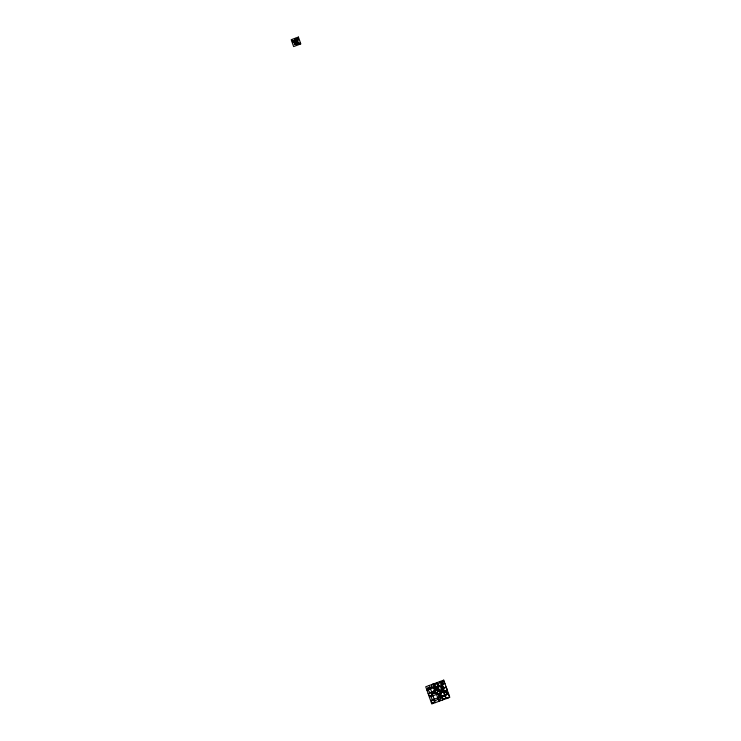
<?xml version="1.0" encoding="UTF-8"?>
<svg xmlns="http://www.w3.org/2000/svg" width="741" height="741" viewBox="0 0 741 741"><rect width="100%" height="100%" fill="white"/><g stroke="black" fill="none" stroke-linecap="round" stroke-linejoin="round"><path stroke-width="1.11" d="M297.604 38.078L298.271 37.893M294.807 39.153C296.604 36.735 293.834 40.764 295.9 38.801M292.213 40.903C295.52 41.579 290.222 40.19 293.417 40.394M296.252 39.625C300.624 38.94 295.27 37.513 296.372 39.838C296.9 40.616 298.252 39.968 297.993 39.069M293.575 41.311L294.223 41.042M294.538 41.014C298.901 40.329 293.547 38.912 294.649 41.227C295.177 42.005 296.53 41.357 296.27 40.459M292.695 42.117L293.575 41.839M296.585 40.959L297.234 40.727M293.825 42.376C295.622 40.014 292.88 43.886 294.927 42.07M297.465 41.014L298.327 40.662M295.816 42.422C297.78 38.847 294.307 45.071 297.03 41.978M297.437 41.783L297.947 41.598M294.307 44.164C297.678 41.394 295.409 46.424 294.251 44.015C293.973 43.024 295.557 42.432 295.965 43.386M297.215 42.913C300.059 43.552 295.409 42.404 298.271 42.478M296.289 43.432L296.78 43.182M298.475 43.052L298.984 42.858M297.752 43.7L296.335 44.321M297.91 44.173C299.373 42.246 297.048 45.358 298.799 43.923M299.04 43.802C302.309 44.525 297.085 43.024 300.253 43.302M426.946 690.204L444.971 683.572M428.15 693.641L446.175 687.009M429.354 697.077L447.379 690.445M430.567 700.514L448.592 693.882M440.154 681.461L446.193 698.643M436.551 682.794L442.59 699.967M432.948 684.119L438.978 701.292M429.335 685.444L435.375 702.625M442.683 688.556C444.23 690.103 443.516 686.638 442.683 688.519M445.258 691.353C446.666 693.909 447.379 688.861 445.258 691.297M440.839 696.725C442.572 699.597 442.905 693.817 440.839 696.725M446.842 693.641C448.611 696.114 448.453 691.01 446.842 693.641M427.511 688.241C429.076 690.677 429.261 685.768 427.52 688.185M440.108 697.772C441.636 699.513 441.117 695.78 440.108 697.772M440.46 691.177C442.108 693.437 441.979 688.769 440.46 691.177M432.531 692.789C433.985 695.317 434.374 690.279 432.531 692.789M441.812 691.659C443.424 693.595 442.896 689.5 441.812 691.659M444.192 695.16C445.619 697.846 446.314 692.585 444.192 695.16M298.41 37.05L291.204 39.708L293.621 46.572L300.827 43.923L298.41 37.05M443.757 680.136L425.732 686.777L431.771 703.95L449.796 697.318L443.757 680.136M442.544 691.094L442.497 691.084A1.084 1.019 -27.5 0 1 441.71 689.482A1.084 1.019 -27.5 0 1 443.553 689.528A1.084 1.019 -27.5 0 1 442.525 691.057M433.115 687.426A1.667 1.575 -27.5 0 0 434.708 685.064A1.667 1.575 -27.5 0 0 431.855 684.999A1.667 1.575 -27.5 0 0 433.115 687.426M431.003 692.687A2.899 2.742 -27.5 0 0 434.041 688.76A2.899 2.742 -27.5 0 0 429.122 688.324A2.899 2.742 -27.5 0 0 431.003 692.687M439.302 699.986A1.111 1.047 -27.5 0 0 440.432 698.457A1.111 1.047 -27.5 0 0 438.542 698.328A1.111 1.047 -27.5 0 0 439.302 699.986M434.726 700.449A3.862 3.649 -27.5 0 0 438.653 695.123A3.862 3.649 -27.5 0 0 432.086 694.697A3.862 3.649 -27.5 0 0 434.726 700.449M439.052 694.539A1.815 1.714 -27.5 0 0 440.802 691.992A1.815 1.714 -27.5 0 0 437.709 691.89A1.815 1.714 -27.5 0 0 439.052 694.539M443.868 698.883A1.584 1.501 -27.5 0 0 445.471 696.697A1.584 1.501 -27.5 0 0 442.775 696.521A1.584 1.501 -27.5 0 0 443.868 698.883M435.708 693.02A1.945 1.834 -27.5 0 0 437.709 690.362A1.945 1.834 -27.5 0 0 434.402 690.121A1.945 1.834 -27.5 0 0 435.708 693.02M436.088 689.287A1.093 1.028 -27.5 0 0 437.199 687.787A1.093 1.028 -27.5 0 0 435.347 687.667A1.093 1.028 -27.5 0 0 436.088 689.287M439.218 691.038A2.306 2.186 -27.5 0 0 441.617 687.898A2.306 2.186 -27.5 0 0 437.699 687.574A2.306 2.186 -27.5 0 0 439.218 691.038M445.128 690.76A1.639 1.547 -27.5 0 0 446.712 688.463A1.639 1.547 -27.5 0 0 443.924 688.361A1.639 1.547 -27.5 0 0 445.128 690.76M444.044 692.678A1.093 1.028 -27.5 0 0 445.156 691.177A1.093 1.028 -27.5 0 0 443.303 691.047A1.093 1.028 -27.5 0 0 444.044 692.678M445.48 694.502A1.25 1.186 -27.5 0 0 446.786 692.798A1.25 1.186 -27.5 0 0 444.656 692.631A1.25 1.186 -27.5 0 0 445.48 694.502M442.331 695.984A1.927 1.815 -27.5 0 0 444.331 693.372A1.927 1.815 -27.5 0 0 441.071 693.104A1.927 1.815 -27.5 0 0 442.331 695.984M447.147 698.096A1.927 1.815 -27.5 0 0 449.148 695.475A1.927 1.815 -27.5 0 0 445.878 695.206A1.927 1.815 -27.5 0 0 447.147 698.096M436.468 687.157A1.853 1.751 -27.5 0 0 438.413 684.647A1.853 1.751 -27.5 0 0 435.273 684.369A1.853 1.751 -27.5 0 0 436.468 687.157M430.215 695.882A1.677 1.584 -27.5 0 0 431.901 693.557A1.677 1.584 -27.5 0 0 429.039 693.391A1.677 1.584 -27.5 0 0 430.215 695.882M440.478 686.638A2.158 2.047 -27.5 0 0 442.544 683.572A2.158 2.047 -27.5 0 0 438.848 683.489A2.158 2.047 -27.5 0 0 440.478 686.638M442.396 688.222A1.149 1.084 -27.5 0 0 443.535 686.629A1.149 1.084 -27.5 0 0 441.59 686.527A1.149 1.084 -27.5 0 0 442.396 688.222M432.735 702.811A1.436 1.362 -27.5 0 0 434.226 700.838A1.436 1.362 -27.5 0 0 431.781 700.653A1.436 1.362 -27.5 0 0 432.735 702.811M439.774 696.41A1.028 0.973 -27.5 0 0 440.812 694.993A1.028 0.973 -27.5 0 0 439.061 694.882A1.028 0.973 -27.5 0 0 439.774 696.41M442.822 683.322A1.102 1.037 -27.5 0 0 443.915 681.785A1.102 1.037 -27.5 0 0 442.034 681.701A1.102 1.037 -27.5 0 0 442.822 683.322"/></g></svg>
